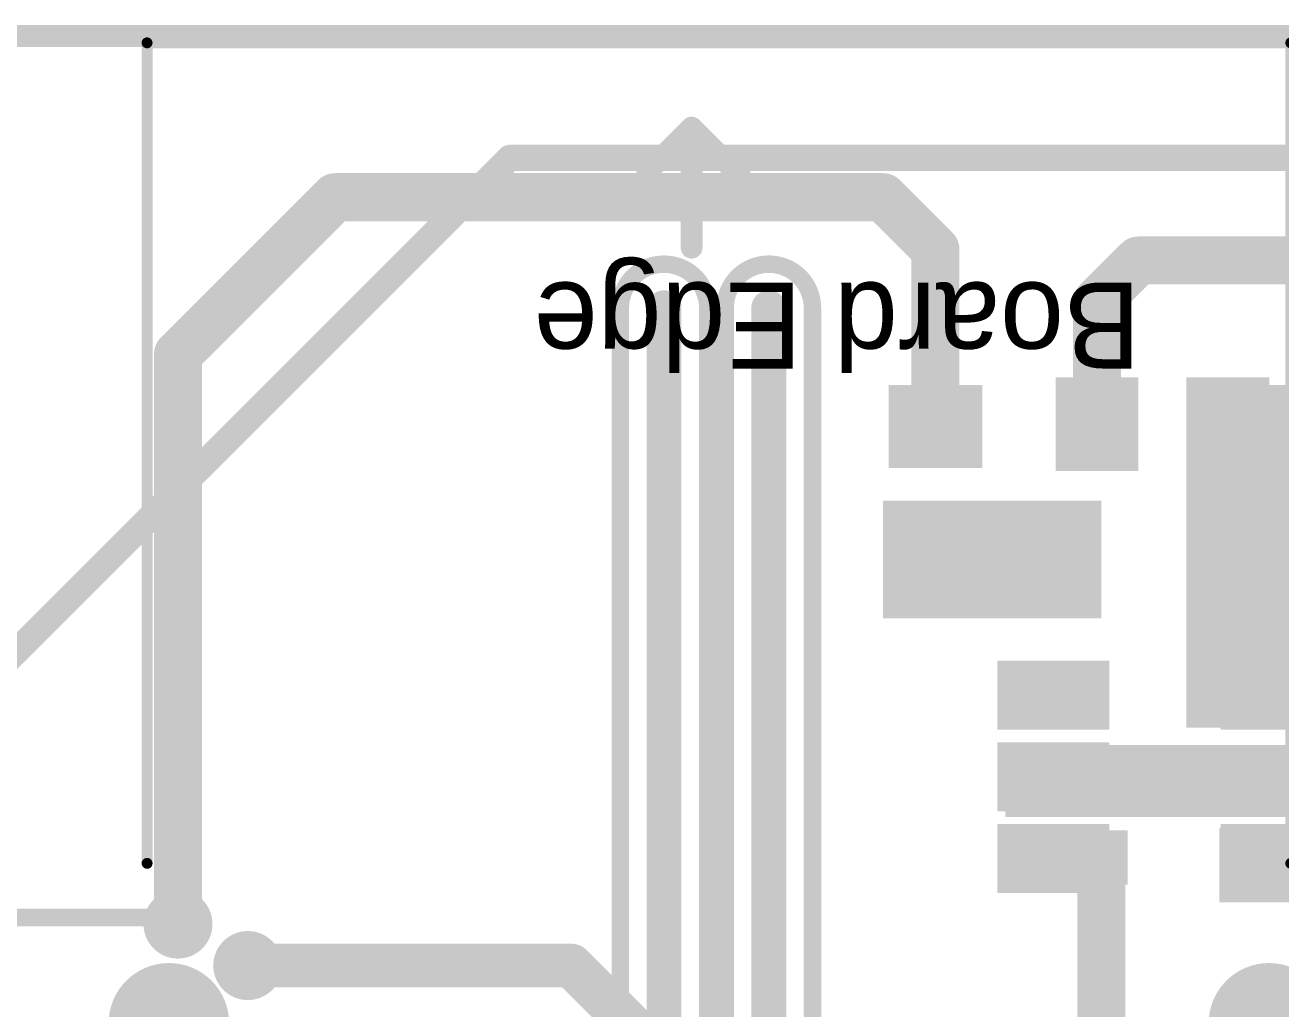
# Model space of a CAD drawing. Header units: millimetres. Extents: x -0.39 to 4.37, y -0.38 to 3.54.
# Drawn here: x 0.994 to 1.569, y 3.066 to 3.517 of the extents above; entities that cross this region are included whole.
import ezdxf

# ---------------------------------------------------------------- set-up
doc = ezdxf.new("R2010")
doc.units = ezdxf.units.MM
doc.header["$MEASUREMENT"] = 0
for name, color, linetype in [('BottomLayer', 5, 'Continuous'), ('BottomPaste', 16, 'Continuous'), ('BottomSolder', 6, 'Continuous'), ('Mechanical2', 216, 'Continuous'), ('MultiLayer', 9, 'Continuous'), ('PadHoleLayer', 156, 'Continuous'), ('TopLayer', 1, 'Continuous'), ('TopOverlay', 2, 'Continuous'), ('TopPaste', 8, 'Continuous'), ('TopSolder', 216, 'Continuous'), ('ViaHoleLayer', 16, 'Continuous')]:
    doc.layers.add(name, color=color, linetype=linetype)

# ---------------------------------------------------------------- blocks, each defined once
blk = doc.blocks.new('SOT_23_5_B_82')
at = {"layer": 'BottomLayer'}
for points in [[(-0.07283, 0.04921), (-0.02953, 0.04921), (-0.02953, 0.02559), (-0.07283, 0.02559)], [(0.02953, 0.04921), (0.07283, 0.04921), (0.07283, 0.02559), (0.02953, 0.02559)], [(-0.07283, 0.01181), (-0.02953, 0.01181), (-0.02953, -0.01181), (-0.07283, -0.01181)], [(-0.07283, -0.02559), (-0.02953, -0.02559), (-0.02953, -0.04921), (-0.07283, -0.04921)], [(0.02953, -0.02559), (0.07283, -0.02559), (0.07283, -0.04921), (0.02953, -0.04921)]]:
    blk.add_hatch(color=5, dxfattribs=at).paths.add_polyline_path(points)
at = {"layer": 'BottomPaste'}
for points in [[(-0.07283, 0.04921), (-0.02953, 0.04921), (-0.02953, 0.02559), (-0.07283, 0.02559)], [(0.02953, 0.04921), (0.07283, 0.04921), (0.07283, 0.02559), (0.02953, 0.02559)], [(-0.07283, 0.01181), (-0.02953, 0.01181), (-0.02953, -0.01181), (-0.07283, -0.01181)], [(-0.07283, -0.02559), (-0.02953, -0.02559), (-0.02953, -0.04921), (-0.07283, -0.04921)], [(0.02953, -0.02559), (0.07283, -0.02559), (0.07283, -0.04921), (0.02953, -0.04921)]]:
    blk.add_hatch(color=16, dxfattribs=at).paths.add_polyline_path(points)
at = {"layer": 'BottomSolder'}
for points in [[(-0.07683, 0.05321), (-0.02553, 0.05321), (-0.02553, 0.02159), (-0.07683, 0.02159)], [(0.02553, 0.05321), (0.07683, 0.05321), (0.07683, 0.02159), (0.02553, 0.02159)], [(-0.07683, 0.01581), (-0.02553, 0.01581), (-0.02553, -0.01581), (-0.07683, -0.01581)], [(-0.07683, -0.02159), (-0.02553, -0.02159), (-0.02553, -0.05321), (-0.07683, -0.05321)], [(0.02553, -0.02159), (0.07683, -0.02159), (0.07683, -0.05321), (0.02553, -0.05321)]]:
    blk.add_hatch(color=6, dxfattribs=at).paths.add_polyline_path(points)
blk = doc.blocks.new('RES0603_B_114')
at = {"layer": 'BottomLayer'}
for points in [[(-0.045, -0.0175), (-0.045, 0.0175), (-0.015, 0.0175), (-0.015, -0.0175)], [(0.015, -0.0175), (0.015, 0.0175), (0.045, 0.0175), (0.045, -0.0175)]]:
    blk.add_hatch(color=5, dxfattribs=at).paths.add_polyline_path(points)
at = {"layer": 'BottomPaste'}
for points in [[(-0.045, -0.0175), (-0.045, 0.0175), (-0.015, 0.0175), (-0.015, -0.0175)], [(0.015, -0.0175), (0.015, 0.0175), (0.045, 0.0175), (0.045, -0.0175)]]:
    blk.add_hatch(color=16, dxfattribs=at).paths.add_polyline_path(points)
at = {"layer": 'BottomSolder'}
for points in [[(-0.049, -0.0215), (-0.049, 0.0215), (-0.011, 0.0215), (-0.011, -0.0215)], [(0.011, -0.0215), (0.011, 0.0215), (0.049, 0.0215), (0.049, -0.0215)]]:
    blk.add_hatch(color=6, dxfattribs=at).paths.add_polyline_path(points)
blk = doc.blocks.new('RES0603_B_115')
at = {"layer": 'BottomLayer'}
for points in [[(-0.045, -0.0175), (-0.045, 0.0175), (-0.015, 0.0175), (-0.015, -0.0175)], [(0.015, -0.0175), (0.015, 0.0175), (0.045, 0.0175), (0.045, -0.0175)]]:
    blk.add_hatch(color=5, dxfattribs=at).paths.add_polyline_path(points)
at = {"layer": 'BottomPaste'}
for points in [[(-0.045, -0.0175), (-0.045, 0.0175), (-0.015, 0.0175), (-0.015, -0.0175)], [(0.015, -0.0175), (0.015, 0.0175), (0.045, 0.0175), (0.045, -0.0175)]]:
    blk.add_hatch(color=16, dxfattribs=at).paths.add_polyline_path(points)
at = {"layer": 'BottomSolder'}
for points in [[(-0.049, -0.0215), (-0.049, 0.0215), (-0.011, 0.0215), (-0.011, -0.0215)], [(0.011, -0.0215), (0.011, 0.0215), (0.049, 0.0215), (0.049, -0.0215)]]:
    blk.add_hatch(color=6, dxfattribs=at).paths.add_polyline_path(points)
blk = doc.blocks.new('U231_091N_4BLRA00_S_234')
at = {"layer": 'BottomLayer'}
h = blk.add_hatch(color=5, dxfattribs=at)
edge = h.paths.add_edge_path()
edge.add_arc((-0.25197, 0.04429), 0.02362, 180, 360)
edge.add_line((-0.22835, 0.04429), (-0.22835, 0.12303))
edge.add_arc((-0.25197, 0.12303), 0.02362, 0, 180)
edge.add_line((-0.27559, 0.12303), (-0.27559, 0.04429))
h = blk.add_hatch(color=5, dxfattribs=at)
edge = h.paths.add_edge_path()
edge.add_arc((0.25197, 0.12303), 0.02362, 0, 180)
edge.add_line((0.22835, 0.12303), (0.22835, 0.04429))
edge.add_arc((0.25197, 0.04429), 0.02362, 180, 360)
edge.add_line((0.27559, 0.04429), (0.27559, 0.12303))
at = {"layer": 'BottomSolder'}
h = blk.add_hatch(color=6, dxfattribs=at)
edge = h.paths.add_edge_path()
edge.add_arc((-0.25197, 0.04429), 0.02762, 180, 360)
edge.add_line((-0.22435, 0.04429), (-0.22435, 0.12303))
edge.add_arc((-0.25197, 0.12303), 0.02762, 0, 180)
edge.add_line((-0.27959, 0.12303), (-0.27959, 0.04429))
h = blk.add_hatch(color=6, dxfattribs=at)
edge = h.paths.add_edge_path()
edge.add_arc((0.25197, 0.12303), 0.02762, 0, 180)
edge.add_line((0.22435, 0.12303), (0.22435, 0.04429))
edge.add_arc((0.25197, 0.04429), 0.02762, 180, 360)
edge.add_line((0.27959, 0.04429), (0.27959, 0.12303))
at = {"layer": 'MultiLayer'}
h = blk.add_hatch(color=9, dxfattribs=at)
edge = h.paths.add_edge_path()
edge.add_arc((-0.25197, 0.04429), 0.02362, 180, 360)
edge.add_line((-0.22835, 0.04429), (-0.22835, 0.12303))
edge.add_arc((-0.25197, 0.12303), 0.02362, 0, 180)
edge.add_line((-0.27559, 0.12303), (-0.27559, 0.04429))
h = blk.add_hatch(color=9, dxfattribs=at)
edge = h.paths.add_edge_path()
edge.add_arc((0.25197, 0.12303), 0.02362, 0, 180)
edge.add_line((0.22835, 0.12303), (0.22835, 0.04429))
edge.add_arc((0.25197, 0.04429), 0.02362, 180, 360)
edge.add_line((0.27559, 0.04429), (0.27559, 0.12303))
at = {"layer": 'PadHoleLayer'}
h = blk.add_hatch(color=156, dxfattribs=at)
edge = h.paths.add_edge_path()
edge.add_arc((-0.25197, 0.04626), 0.01181, 180, 360)
edge.add_line((-0.24016, 0.04626), (-0.24016, 0.12106))
edge.add_arc((-0.25197, 0.12106), 0.01181, 0, 180)
edge.add_line((-0.26378, 0.12106), (-0.26378, 0.04626))
h = blk.add_hatch(color=156, dxfattribs=at)
edge = h.paths.add_edge_path()
edge.add_arc((0.25197, 0.04626), 0.01181, 180, 360)
edge.add_line((0.26378, 0.04626), (0.26378, 0.12106))
edge.add_arc((0.25197, 0.12106), 0.01181, 0, 180)
edge.add_line((0.24016, 0.12106), (0.24016, 0.04626))
at = {"layer": 'TopLayer'}
for points in [[(-0.17126, 0.16043), (-0.1437, 0.16043), (-0.1437, 0.09744), (-0.17126, 0.09744)], [(-0.13189, 0.16043), (-0.10433, 0.16043), (-0.10433, 0.09744), (-0.13189, 0.09744)], [(-0.09252, 0.16043), (-0.06496, 0.16043), (-0.06496, 0.09744), (-0.09252, 0.09744)], [(-0.05315, 0.16043), (-0.02559, 0.16043), (-0.02559, 0.09744), (-0.05315, 0.09744)], [(-0.01378, 0.16043), (0.01378, 0.16043), (0.01378, 0.09744), (-0.01378, 0.09744)], [(0.02559, 0.16043), (0.05315, 0.16043), (0.05315, 0.09744), (0.02559, 0.09744)], [(0.06496, 0.16043), (0.09252, 0.16043), (0.09252, 0.09744), (0.06496, 0.09744)], [(0.10433, 0.16043), (0.13189, 0.16043), (0.13189, 0.09744), (0.10433, 0.09744)], [(0.1437, 0.16043), (0.17126, 0.16043), (0.17126, 0.09744), (0.1437, 0.09744)]]:
    blk.add_hatch(color=1, dxfattribs=at).paths.add_polyline_path(points)
h = blk.add_hatch(color=1, dxfattribs=at)
edge = h.paths.add_edge_path()
edge.add_arc((-0.25197, 0.04429), 0.02362, 180, 360)
edge.add_line((-0.22835, 0.04429), (-0.22835, 0.12303))
edge.add_arc((-0.25197, 0.12303), 0.02362, 0, 180)
edge.add_line((-0.27559, 0.12303), (-0.27559, 0.04429))
h = blk.add_hatch(color=1, dxfattribs=at)
edge = h.paths.add_edge_path()
edge.add_arc((0.25197, 0.12303), 0.02362, 0, 180)
edge.add_line((0.22835, 0.12303), (0.22835, 0.04429))
edge.add_arc((0.25197, 0.04429), 0.02362, 180, 360)
edge.add_line((0.27559, 0.04429), (0.27559, 0.12303))
at = {"layer": 'TopPaste'}
for points in [[(-0.17126, 0.16043), (-0.1437, 0.16043), (-0.1437, 0.09744), (-0.17126, 0.09744)], [(-0.13189, 0.16043), (-0.10433, 0.16043), (-0.10433, 0.09744), (-0.13189, 0.09744)], [(-0.09252, 0.16043), (-0.06496, 0.16043), (-0.06496, 0.09744), (-0.09252, 0.09744)], [(-0.05315, 0.16043), (-0.02559, 0.16043), (-0.02559, 0.09744), (-0.05315, 0.09744)], [(-0.01378, 0.16043), (0.01378, 0.16043), (0.01378, 0.09744), (-0.01378, 0.09744)], [(0.02559, 0.16043), (0.05315, 0.16043), (0.05315, 0.09744), (0.02559, 0.09744)], [(0.06496, 0.16043), (0.09252, 0.16043), (0.09252, 0.09744), (0.06496, 0.09744)], [(0.10433, 0.16043), (0.13189, 0.16043), (0.13189, 0.09744), (0.10433, 0.09744)], [(0.1437, 0.16043), (0.17126, 0.16043), (0.17126, 0.09744), (0.1437, 0.09744)]]:
    blk.add_hatch(color=8, dxfattribs=at).paths.add_polyline_path(points)
at = {"layer": 'TopSolder'}
for points in [[(-0.17526, 0.16443), (-0.1397, 0.16443), (-0.1397, 0.09344), (-0.17526, 0.09344)], [(-0.13589, 0.16443), (-0.10033, 0.16443), (-0.10033, 0.09344), (-0.13589, 0.09344)], [(-0.09652, 0.16443), (-0.06096, 0.16443), (-0.06096, 0.09344), (-0.09652, 0.09344)], [(-0.05715, 0.16443), (-0.02159, 0.16443), (-0.02159, 0.09344), (-0.05715, 0.09344)], [(-0.01778, 0.16443), (0.01778, 0.16443), (0.01778, 0.09344), (-0.01778, 0.09344)], [(0.02159, 0.16443), (0.05715, 0.16443), (0.05715, 0.09344), (0.02159, 0.09344)], [(0.06096, 0.16443), (0.09652, 0.16443), (0.09652, 0.09344), (0.06096, 0.09344)], [(0.10033, 0.16443), (0.13589, 0.16443), (0.13589, 0.09344), (0.10033, 0.09344)], [(0.1397, 0.16443), (0.17526, 0.16443), (0.17526, 0.09344), (0.1397, 0.09344)]]:
    blk.add_hatch(color=216, dxfattribs=at).paths.add_polyline_path(points)
h = blk.add_hatch(color=216, dxfattribs=at)
edge = h.paths.add_edge_path()
edge.add_arc((-0.25197, 0.04429), 0.02762, 180, 360)
edge.add_line((-0.22435, 0.04429), (-0.22435, 0.12303))
edge.add_arc((-0.25197, 0.12303), 0.02762, 0, 180)
edge.add_line((-0.27959, 0.12303), (-0.27959, 0.04429))
h = blk.add_hatch(color=216, dxfattribs=at)
edge = h.paths.add_edge_path()
edge.add_arc((0.25197, 0.12303), 0.02762, 0, 180)
edge.add_line((0.22435, 0.12303), (0.22435, 0.04429))
edge.add_arc((0.25197, 0.04429), 0.02762, 180, 360)
edge.add_line((0.27959, 0.04429), (0.27959, 0.12303))
at = {"layer": 'TopOverlay'}
for points, const_width in [([(-0.114, 0.17489, 1), (-0.124, 0.17489, 1)], 0.01), ([(-0.1265, 0.17489, 1), (-0.1215, 0.17489, 1)], 0.005), ([(-0.1165, 0.17489, 1), (-0.1115, 0.17489, 1)], 0.005), ([(-0.25322, 0.15516, 1), (-0.25072, 0.15516, 1)], 0.0025), ([(-0.18172, 0.15516, 1), (-0.17922, 0.15516, 1)], 0.0025), ([(0.17922, 0.15516, 1), (0.18172, 0.15516, 1)], 0.0025), ([(0.25072, 0.15516, 1), (0.25322, 0.15516, 1)], 0.0025), ([(-0.26322, -0.029, 1), (-0.26072, -0.029, 1)], 0.0025), ([(0.26072, -0.029, 1), (0.26322, -0.029, 1)], 0.0025), ([(0.01002, -0.31106, 1), (0.01502, -0.31106, 1)], 0.005), ([(-0.01248, -0.34356, 1), (-0.00748, -0.34356, 1)], 0.005), ([(0.03032, -0.34576, 1), (0.03532, -0.34576, 1)], 0.005), ([(0.01002, -0.36606, 1), (0.01502, -0.36606, 1)], 0.005), ([(0.01002, -0.36606, 1), (0.01502, -0.36606, 1)], 0.005), ([(0.01002, -0.36606, 1), (0.01502, -0.36606, 1)], 0.005), ([(-0.26322, -0.40488, 1), (-0.26072, -0.40488, 1)], 0.0025), ([(-0.26322, -0.40488, 1), (-0.26072, -0.40488, 1)], 0.0025), ([(0.26072, -0.40488, 1), (0.26322, -0.40488, 1)], 0.0025), ([(0.26072, -0.40488, 1), (0.26322, -0.40488, 1)], 0.0025)]:
    blk.add_lwpolyline(points, format="xyb", close=True, dxfattribs=dict(at, const_width=const_width))
for points, const_width in [([(-0.18047, 0.15516), (-0.25197, 0.15516)], 0.005), ([(0.25197, 0.15516), (0.18047, 0.15516)], 0.005), ([(-0.26197, -0.029), (-0.26197, -0.40488)], 0.005), ([(0.26197, -0.029), (0.26197, -0.40488)], 0.005), ([(0.01252, -0.31106), (0.01252, -0.36606)], 0.01), ([(0.01252, -0.36606), (-0.00998, -0.34356)], 0.01), ([(0.03282, -0.34576), (0.01252, -0.36606)], 0.01), ([(0.26197, -0.40488), (-0.26197, -0.40488)], 0.005)]:
    blk.add_lwpolyline(points, dxfattribs=dict(at, const_width=const_width))
blk.add_text('Board Edge', height=0.03937, dxfattribs=at).set_placement((-0.19318, -0.29506))
blk = doc.blocks.new('SOD_323_B_244')
at = {"layer": 'BottomLayer'}
for points in [[(-0.0563, 0.01634), (-0.0315, 0.01634), (-0.0315, -0.01634), (-0.0563, -0.01634)], [(0.0315, 0.01634), (0.0563, 0.01634), (0.0563, -0.01634), (0.0315, -0.01634)]]:
    blk.add_hatch(color=5, dxfattribs=at).paths.add_polyline_path(points)
at = {"layer": 'BottomPaste'}
for points in [[(-0.0563, 0.01634), (-0.0315, 0.01634), (-0.0315, -0.01634), (-0.0563, -0.01634)], [(0.0315, 0.01634), (0.0563, 0.01634), (0.0563, -0.01634), (0.0315, -0.01634)]]:
    blk.add_hatch(color=16, dxfattribs=at).paths.add_polyline_path(points)
at = {"layer": 'BottomSolder'}
for points in [[(-0.0603, 0.02034), (-0.0275, 0.02034), (-0.0275, -0.02034), (-0.0603, -0.02034)], [(0.0275, 0.02034), (0.0603, 0.02034), (0.0603, -0.02034), (0.0275, -0.02034)]]:
    blk.add_hatch(color=6, dxfattribs=at).paths.add_polyline_path(points)

msp = doc.modelspace()

# ---------------------------------------------------------------- hatches: boundary and pattern name
at = {"layer": 'BottomLayer'}
for points in [[(1.526, 3.195), (1.595, 3.195), (1.595, 3.352), (1.526, 3.352)], [(1.387, 3.245), (1.487, 3.245), (1.487, 3.299), (1.387, 3.299)], [(1.443, 3.154), (1.766, 3.154), (1.766, 3.187), (1.443, 3.187)], [(1.443, 3.123), (1.499, 3.123), (1.499, 3.148), (1.443, 3.148)], [(1.541, 3.115), (1.635, 3.115), (1.635, 3.149), (1.541, 3.149)]]:
    msp.add_hatch(color=5, dxfattribs=at).paths.add_polyline_path(points)
h = msp.add_hatch(color=5, dxfattribs=at)
edge = h.paths.add_edge_path()
edge.add_arc((1.064, 3.105), 0.01181, 0, 360)
h = msp.add_hatch(color=5, dxfattribs=at)
edge = h.paths.add_edge_path()
edge.add_arc((1.096, 3.086), 0.01181, 0, 360)
at = {"layer": 'BottomSolder'}
h = msp.add_hatch(color=6, dxfattribs=at)
edge = h.paths.add_edge_path()
edge.add_arc((1.064, 3.105), 0.01581, 0, 360)
h = msp.add_hatch(color=6, dxfattribs=at)
edge = h.paths.add_edge_path()
edge.add_arc((1.096, 3.086), 0.01581, 0, 360)
at = {"layer": 'TopLayer'}
h = msp.add_hatch(color=1, dxfattribs=at)
edge = h.paths.add_edge_path()
edge.add_arc((1.064, 3.105), 0.01181, 0, 360)
h = msp.add_hatch(color=1, dxfattribs=at)
edge = h.paths.add_edge_path()
edge.add_arc((1.096, 3.086), 0.01181, 0, 360)
at = {"layer": 'TopSolder'}
h = msp.add_hatch(color=216, dxfattribs=at)
edge = h.paths.add_edge_path()
edge.add_arc((1.064, 3.105), 0.01581, 0, 360)
h = msp.add_hatch(color=216, dxfattribs=at)
edge = h.paths.add_edge_path()
edge.add_arc((1.096, 3.086), 0.01581, 0, 360)
at = {"layer": 'ViaHoleLayer'}
h = msp.add_hatch(color=16, dxfattribs=at)
edge = h.paths.add_edge_path()
edge.add_arc((1.064, 3.105), 0.00591, 0, 360)
h = msp.add_hatch(color=16, dxfattribs=at)
edge = h.paths.add_edge_path()
edge.add_arc((1.096, 3.086), 0.00591, 0, 360)

# ---------------------------------------------------------------- linework, layer by layer
at = {"layer": 'BottomLayer'}
for points, const_width in [([(1.064, 3.366), (1.136, 3.438)], 0.022), ([(1.136, 3.438), (1.387, 3.438)], 0.022), ([(1.387, 3.438), (1.411, 3.414)], 0.022), ([(1.411, 3.333), (1.411, 3.414)], 0.022), ([(1.485, 3.39), (1.504, 3.409)], 0.022), ([(1.504, 3.409), (1.6457, 3.409)], 0.022), ([(1.28667, 3.40732), (1.28667, 3.40732)], 0.008), ([(1.33467, 3.40732), (1.33467, 3.40732)], 0.008), ([(1.485, 3.334), (1.485, 3.39)], 0.022), ([(1.28667, 3.39132), (1.28667, 3.39132)], 0.008), ([(1.33467, 3.39132), (1.33467, 3.39132)], 0.008), ([(1.26667, 3.0553), (1.26667, 3.38732)], 0.008), ([(1.28267, 3.0553), (1.28267, 3.38732)], 0.008), ([(1.29067, 3.05326), (1.29067, 3.38732)], 0.008), ([(1.30667, 3.05326), (1.30667, 3.38732)], 0.008), ([(1.31467, 3.05326), (1.31467, 3.38732)], 0.008), ([(1.33067, 3.05326), (1.33067, 3.38732)], 0.008), ([(1.33867, 3.05726), (1.33867, 3.38732)], 0.008), ([(1.35467, 3.05726), (1.35467, 3.38732)], 0.008), ([(1.064, 3.105), (1.064, 3.366)], 0.022), ([(1.487, 2.973), (1.487, 3.13)], 0.022)]:
    msp.add_lwpolyline(points, dxfattribs=dict(at, const_width=const_width))
for points, const_width in [([(1.1305, 3.438, 1), (1.1415, 3.438, 1)], 0.011), ([(1.1305, 3.438, 1), (1.1415, 3.438, 1)], 0.011), ([(1.3815, 3.438, 1), (1.3925, 3.438, 1)], 0.011), ([(1.3815, 3.438, 1), (1.3925, 3.438, 1)], 0.011), ([(1.4055, 3.414, 1), (1.4165, 3.414, 1)], 0.011), ([(1.4055, 3.414, 1), (1.4165, 3.414, 1)], 0.011), ([(1.4985, 3.409, 1), (1.5095, 3.409, 1)], 0.011), ([(1.4985, 3.409, 1), (1.5095, 3.409, 1)], 0.011), ([(1.28467, 3.40732, 1), (1.28867, 3.40732, 1)], 0.004), ([(1.28467, 3.40732, 1), (1.28867, 3.40732, 1)], 0.004), ([(1.28467, 3.40732, 1), (1.28867, 3.40732, 1)], 0.004), ([(1.28467, 3.40732, 1), (1.28867, 3.40732, 1)], 0.004), ([(1.33267, 3.40732, 1), (1.33667, 3.40732, 1)], 0.004), ([(1.33267, 3.40732, 1), (1.33667, 3.40732, 1)], 0.004), ([(1.33267, 3.40732, 1), (1.33667, 3.40732, 1)], 0.004), ([(1.33267, 3.40732, 1), (1.33667, 3.40732, 1)], 0.004), ([(1.4795, 3.39, 1), (1.4905, 3.39, 1)], 0.011), ([(1.4795, 3.39, 1), (1.4905, 3.39, 1)], 0.011), ([(1.28467, 3.39132, 1), (1.28867, 3.39132, 1)], 0.004), ([(1.28467, 3.39132, 1), (1.28867, 3.39132, 1)], 0.004), ([(1.28467, 3.39132, 1), (1.28867, 3.39132, 1)], 0.004), ([(1.28467, 3.39132, 1), (1.28867, 3.39132, 1)], 0.004), ([(1.33267, 3.39132, 1), (1.33667, 3.39132, 1)], 0.004), ([(1.33267, 3.39132, 1), (1.33667, 3.39132, 1)], 0.004), ([(1.33267, 3.39132, 1), (1.33667, 3.39132, 1)], 0.004), ([(1.33267, 3.39132, 1), (1.33667, 3.39132, 1)], 0.004), ([(1.26467, 3.38732, 1), (1.26867, 3.38732, 1)], 0.004), ([(1.26467, 3.38732, 1), (1.26867, 3.38732, 1)], 0.004), ([(1.28067, 3.38732, 1), (1.28467, 3.38732, 1)], 0.004), ([(1.28067, 3.38732, 1), (1.28467, 3.38732, 1)], 0.004), ([(1.28867, 3.38732, 1), (1.29267, 3.38732, 1)], 0.004), ([(1.28867, 3.38732, 1), (1.29267, 3.38732, 1)], 0.004), ([(1.30467, 3.38732, 1), (1.30867, 3.38732, 1)], 0.004), ([(1.30467, 3.38732, 1), (1.30867, 3.38732, 1)], 0.004), ([(1.31267, 3.38732, 1), (1.31667, 3.38732, 1)], 0.004), ([(1.31267, 3.38732, 1), (1.31667, 3.38732, 1)], 0.004), ([(1.32867, 3.38732, 1), (1.33267, 3.38732, 1)], 0.004), ([(1.32867, 3.38732, 1), (1.33267, 3.38732, 1)], 0.004), ([(1.33667, 3.38732, 1), (1.34067, 3.38732, 1)], 0.004), ([(1.33667, 3.38732, 1), (1.34067, 3.38732, 1)], 0.004), ([(1.35267, 3.38732, 1), (1.35667, 3.38732, 1)], 0.004), ([(1.35267, 3.38732, 1), (1.35667, 3.38732, 1)], 0.004), ([(1.0585, 3.366, 1), (1.0695, 3.366, 1)], 0.011), ([(1.0585, 3.366, 1), (1.0695, 3.366, 1)], 0.011), ([(1.4055, 3.333, 1), (1.4165, 3.333, 1)], 0.011), ([(1.4795, 3.334, 1), (1.4905, 3.334, 1)], 0.011), ([(1.4815, 3.13, 1), (1.4925, 3.13, 1)], 0.011), ([(1.0585, 3.105, 1), (1.0695, 3.105, 1)], 0.011)]:
    msp.add_lwpolyline(points, format="xyb", close=True, dxfattribs=dict(at, const_width=const_width))
at = {"layer": 'BottomLayer', "const_width": 0.008}
for points in [[(1.26667, 3.38732, -0.414214), (1.28667, 3.40732)], [(1.28667, 3.40732, -0.414214), (1.30667, 3.38732)], [(1.31467, 3.38732, -0.414214), (1.33467, 3.40732)], [(1.33467, 3.40732, -0.414214), (1.35467, 3.38732)], [(1.28267, 3.38732, -0.414214), (1.28667, 3.39132)], [(1.28667, 3.39132, -0.414214), (1.29067, 3.38732)], [(1.33067, 3.38732, -0.414214), (1.33467, 3.39132)], [(1.33467, 3.39132, -0.414214), (1.33867, 3.38732)]]:
    msp.add_lwpolyline(points, format="xyb", dxfattribs=at)
at = {"layer": 'Mechanical2', "const_width": 0.01}
msp.add_lwpolyline([(-0.10718, 3.51182), (4.30082, 3.51182)], dxfattribs=at)
at = {"layer": 'TopLayer'}
for points, const_width in [([(0.889, 3.129), (1.216, 3.456)], 0.012), ([(1.216, 3.456), (2.342, 3.456)], 0.012), ([(0.923, 3.108), (1.064, 3.108)], 0.008), ([(1.096, 3.086), (1.24418, 3.086)], 0.02), ([(1.24418, 3.086), (1.31182, 3.01835)], 0.02)]:
    msp.add_lwpolyline(points, dxfattribs=dict(at, const_width=const_width))
for points, const_width in [([(1.213, 3.456, 1), (1.219, 3.456, 1)], 0.006), ([(1.213, 3.456, 1), (1.219, 3.456, 1)], 0.006), ([(1.062, 3.108, 1), (1.066, 3.108, 1)], 0.004), ([(1.091, 3.086, 1), (1.101, 3.086, 1)], 0.01), ([(1.23918, 3.086, 1), (1.24918, 3.086, 1)], 0.01), ([(1.23918, 3.086, 1), (1.24918, 3.086, 1)], 0.01)]:
    msp.add_lwpolyline(points, format="xyb", close=True, dxfattribs=dict(at, const_width=const_width))

# ---------------------------------------------------------------- block references
for name, p, rotation in [('U231_091N_4BLRA00_S_234', (1.31182, 3.10382), 180), ('RES0603_B_115', (1.411, 3.303), 270), ('SOD_323_B_244', (1.5081, 3.271), 180)]:
    msp.add_blockref(name, p, dxfattribs=dict(rotation=rotation))
for name, p in [('RES0603_B_114', (1.515, 3.334)), ('SOT_23_5_B_82', (1.51618, 3.1724))]:
    msp.add_blockref(name, p)

doc.saveas('drawing.dxf')
